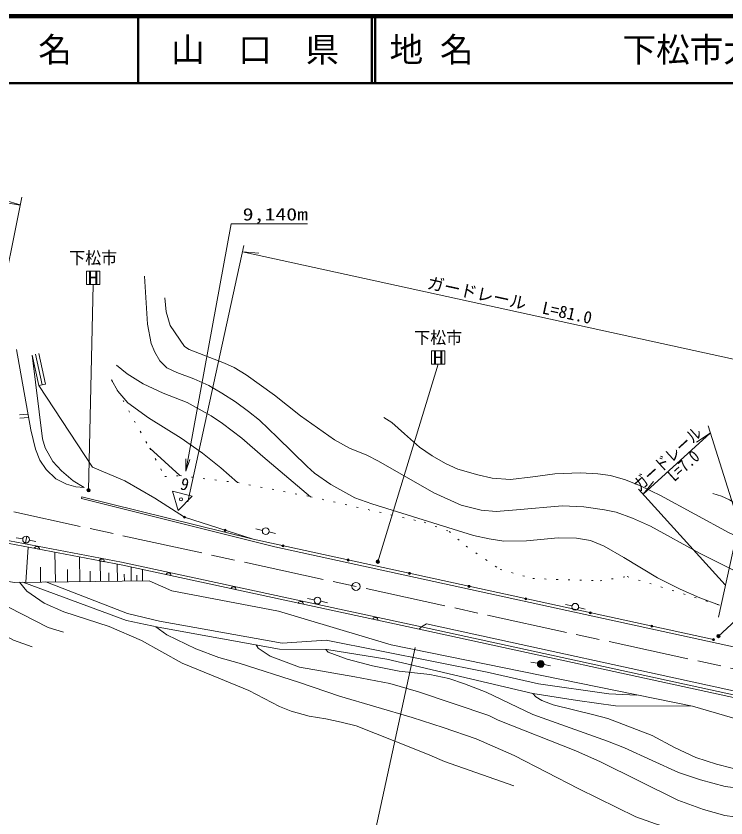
# Model space of a CAD drawing. Units: millimetres at full size, sheet at 1:1000; details may follow other scales. Extents: x 40000 to 680000, y 20000 to 380000.
# Drawn here: x 314818 to 420418, y 260752 to 380000 of the extents above; entities that cross this region are included whole.
import ezdxf
from ezdxf.enums import TextEntityAlignment as Align

# ---------------------------------------------------------------- set-up
doc = ezdxf.new("R2010")
doc.units = ezdxf.units.MM
doc.header["$LTSCALE"] = 1000
doc.linetypes.add('CHAIN', pattern=[18.5, 12, -1.5, 3.5, -1.5])
doc.linetypes.add('DOTTED', pattern=[1.75, 0.25, -1.5])
for name, color, linetype, lineweight in [('M-BGD', 7, 'Continuous', 13), ('M-BMK', 2, 'CHAIN', 13), ('M-BMK-SRVR', 3, 'Continuous', 13), ('M-STR-HTXT', 7, 'Continuous', 13), ('M-STR-STRC', 7, 'Continuous', 13), ('M-TTL', 2, 'Continuous', 140), ('M-TTL-LINE', 7, 'Continuous', 50)]:
    doc.layers.add(name, color=color, linetype=linetype, lineweight=lineweight)
doc.layers.add('M-TTL-TXT', color=7, linetype='Continuous')
doc.styles.add('ＭＳ ゴシック', font='')
doc.styles.get('ＭＳ ゴシック').set_extended_font_data('MS Gothic')

# ---------------------------------------------------------------- blocks, each defined once
blk = doc.blocks.new('open_arrow')
at = {"color": 0, "linetype": 'Continuous', "lineweight": -2}
blk.add_lwpolyline([(7.5, 1.25), (0, 0), (7.5, -1.25)], dxfattribs=at)

msp = doc.modelspace()

# ---------------------------------------------------------------- hatches: boundary and pattern name
at = {"layer": 'M-BGD'}
for points in [[(339737, 305464, -0.41421), (339887, 305614, -0.41421), (340037, 305464, -1)], [(339737, 305464, -0.41421), (339887, 305614, -0.41421), (340037, 305464, -1)], [(345789, 303522, -0.41421), (345939, 303672, -0.41421), (346089, 303522, -1)], [(345789, 303522, -0.41421), (345939, 303672, -0.41421), (346089, 303522, -1)], [(354378, 301224, -0.41421), (354528, 301374, -0.41421), (354678, 301224, -1)], [(354378, 301224, -0.41421), (354528, 301374, -0.41421), (354678, 301224, -1)], [(364073, 299111, -0.41421), (364223, 299261, -0.41421), (364373, 299111, -1)], [(364073, 299111, -0.41421), (364223, 299261, -0.41421), (364373, 299111, -1)], [(373186, 297125, -0.41421), (373336, 297275, -0.41421), (373486, 297125, -1)], [(373186, 297125, -0.41421), (373336, 297275, -0.41421), (373486, 297125, -1)], [(382051, 295193, -0.41421), (382201, 295343, -0.41421), (382351, 295193, -1)], [(382051, 295193, -0.41421), (382201, 295343, -0.41421), (382351, 295193, -1)], [(390491, 293354, -0.41421), (390641, 293504, -0.41421), (390791, 293354, -1)], [(390491, 293354, -0.41421), (390641, 293504, -0.41421), (390791, 293354, -1)], [(400094, 291261, -0.41421), (400244, 291411, -0.41421), (400394, 291261, -1)], [(400094, 291261, -0.41421), (400244, 291411, -0.41421), (400394, 291261, -1)], [(409245, 289267, -0.41421), (409395, 289417, -0.41421), (409545, 289267, -1)], [(409245, 289267, -0.41421), (409395, 289417, -0.41421), (409545, 289267, -1)], [(418430, 287266, -0.41421), (418580, 287416, -0.41421), (418730, 287266, -1)], [(418430, 287266, -0.41421), (418580, 287416, -0.41421), (418730, 287266, -1)], [(392375, 283746, -0.41421), (392963, 284139, -0.41421), (393356, 283551, -1)], [(392375, 283746, -0.41421), (392963, 284139, -0.41421), (393356, 283551, -1)]]:
    msp.add_hatch(color=256, dxfattribs=at).paths.add_polyline_path(points)
at = {"layer": 'M-STR-HTXT'}
for points in [[(325839, 309597, -1), (325400, 309358, -1)], [(325839, 309597, -1), (325400, 309358, -1)], [(368841, 298982, -1), (368402, 298743, -1)], [(368841, 298982, -1), (368402, 298743, -1)], [(419507, 287924, -1), (419068, 287685, -1)], [(419507, 287924, -1), (419068, 287685, -1)]]:
    msp.add_hatch(color=256, dxfattribs=at).paths.add_polyline_path(points)

# ---------------------------------------------------------------- linework, layer by layer
at = {"layer": 'M-BGD'}
for p, q in [((318230, 325040), (317217, 329589)), ((318230, 325040), (317217, 329589)), ((318718, 325149), (317705, 329697)), ((318718, 325149), (317705, 329697)), ((319206, 325258), (318193, 329806)), ((319206, 325258), (318193, 329806)), ((319206, 325258), (318230, 325040)), ((319206, 325258), (318230, 325040)), ((315332, 320707), (316600, 320809)), ((315332, 320707), (316600, 320809)), ((315401, 320210), (316688, 320315)), ((315401, 320210), (316688, 320315)), ((339202, 311663), (334697, 315734)), ((339202, 311663), (334697, 315734)), ((324619, 308523), (324546, 308232)), ((324619, 308523), (324546, 308232)), ((353337, 301074), (324546, 308232)), ((353337, 301074), (324546, 308232)), ((350070, 302195), (324619, 308523)), ((350070, 302195), (324619, 308523)), ((351470, 303520), (350496, 303748)), ((351470, 303520), (350496, 303748)), ((352443, 303291), (353417, 303062)), ((352443, 303291), (353417, 303062)), ((315814, 302237), (314832, 302428)), ((315814, 302237), (314832, 302428)), ((316400, 302632), (316209, 301651)), ((316400, 302632), (316209, 301651)), ((316795, 302046), (317777, 301855)), ((316795, 302046), (317777, 301855)), ((316260, 295806), (316645, 301025)), ((317535, 300855), (318314, 300707)), ((317535, 300855), (318314, 300707)), ((429410, 284496), (353337, 301074)), ((429410, 284496), (353337, 301074)), ((320667, 295861), (320612, 300268)), ((324327, 295907), (324281, 299567)), ((327194, 299011), (327973, 298863)), ((327194, 299011), (327973, 298863)), ((327368, 295945), (327330, 298986)), ((329893, 295977), (329862, 298502)), ((318463, 295833), (318436, 298037)), ((322497, 295884), (322474, 297714)), ((325847, 295926), (325828, 297446)), ((328630, 295961), (328615, 297224)), ((330927, 295990), (330914, 297023)), ((331960, 296003), (331934, 298070)), ((333642, 296024), (333621, 297706)), ((337098, 296956), (337873, 296789)), ((337098, 296956), (337873, 296789)), ((332801, 296013), (332791, 296854)), ((346771, 294869), (347546, 294702)), ((346771, 294869), (347546, 294702)), ((359167, 293177), (358189, 293383)), ((359167, 293177), (358189, 293383)), ((356780, 292710), (357555, 292543)), ((356780, 292710), (357555, 292543)), ((360146, 292971), (361125, 292765)), ((360146, 292971), (361125, 292765)), ((397515, 292276), (396542, 292505)), ((397515, 292276), (396542, 292505)), ((398489, 292048), (399462, 291819)), ((398489, 292048), (399462, 291819)), ((367877, 290317), (368651, 290150)), ((367877, 290317), (368651, 290150)), ((374776, 288828), (424445, 278005)), ((374776, 288828), (424445, 278005)), ((375121, 289163), (424530, 278395)), ((375121, 289163), (424530, 278395)), ((375891, 289609), (436205, 276465)), ((375891, 289609), (436205, 276465)), ((392375, 283746), (391395, 283942)), ((392375, 283746), (391395, 283942)), ((393356, 283551), (394337, 283356)), ((393356, 283551), (394337, 283356))]:
    msp.add_line(p, q, dxfattribs=at)
for points in [[(333943, 341334), (334363, 334180), (334931, 331301), (335469, 330000), (336199, 328720), (337273, 327707), (338717, 327011), (341270, 326066), (343486, 325049), (345428, 323915), (347462, 322640), (349416, 321173), (351039, 319895), (353724, 317352), (358138, 312991), (359227, 311999), (361620, 310331), (365214, 308338), (367725, 307485), (382886, 302770), (385211, 302239), (387370, 301896), (390743, 301971), (395482, 302406), (398209, 302380), (400268, 302008), (402319, 301189), (405235, 299492), (410245, 296479), (413618, 294781), (416532, 293472), (419449, 292403)], [(333943, 341334), (334363, 334180), (334931, 331301), (335469, 330000), (336199, 328720), (337273, 327707), (338717, 327011), (341270, 326066), (343486, 325049), (345428, 323915), (347462, 322640), (349416, 321173), (351039, 319895), (353724, 317352), (358138, 312991), (359227, 311999), (361620, 310331), (365214, 308338), (367725, 307485), (382886, 302770), (385211, 302239), (387370, 301896), (390743, 301971), (395482, 302406), (398209, 302380), (400268, 302008), (402319, 301189), (405235, 299492), (410245, 296479), (413618, 294781), (416532, 293472), (419449, 292403)], [(421560, 297608), (416573, 300101), (409188, 304156), (406517, 305338), (404106, 306200), (402369, 306588), (399285, 307017), (396056, 307149), (389282, 306584), (386215, 306325), (384029, 306537), (381018, 307252), (376979, 309113), (368732, 313788), (367002, 314715), (364424, 315761), (362172, 316978), (357152, 320561), (353271, 323606), (349061, 326634), (347249, 327715), (345850, 328378), (340568, 330398), (339854, 330867), (337759, 333958), (337163, 336007), (336959, 338118)], [(421560, 297608), (416573, 300101), (409188, 304156), (406517, 305338), (404106, 306200), (402369, 306588), (399285, 307017), (396056, 307149), (389282, 306584), (386215, 306325), (384029, 306537), (381018, 307252), (376979, 309113), (368732, 313788), (367002, 314715), (364424, 315761), (362172, 316978), (357152, 320561), (353271, 323606), (349061, 326634), (347249, 327715), (345850, 328378), (340568, 330398), (339854, 330867), (337759, 333958), (337163, 336007), (336959, 338118)], [(314904, 330427), (317015, 318456), (317693, 315599), (318368, 313981), (319308, 312549), (320748, 311174), (322320, 310389), (323712, 309990), (324964, 309897)], [(314904, 330427), (317015, 318456), (317693, 315599), (318368, 313981), (319308, 312549), (320748, 311174), (322320, 310389), (323712, 309990), (324964, 309897)], [(324964, 309897), (323323, 310875), (321570, 312349), (320269, 313736), (319153, 315784), (318753, 317131), (317217, 329589)], [(324964, 309897), (323323, 310875), (321570, 312349), (320269, 313736), (319153, 315784), (318753, 317131), (317217, 329589)], [(358641, 308519), (351505, 314498), (348411, 317233), (345543, 319420), (343832, 320526), (340269, 322536), (336690, 323925), (333724, 325319), (331341, 326788), (329742, 328087)], [(358641, 308519), (351505, 314498), (348411, 317233), (345543, 319420), (343832, 320526), (340269, 322536), (336690, 323925), (333724, 325319), (331341, 326788), (329742, 328087)], [(329026, 325892), (329964, 324199), (331465, 322482), (334536, 320271), (339375, 317244), (342576, 315017), (345287, 312814), (347741, 310612)], [(329026, 325892), (329964, 324199), (331465, 322482), (334536, 320271), (339375, 317244), (342576, 315017), (345287, 312814), (347741, 310612)], [(318230, 325040), (326168, 312918), (330988, 310891), (335456, 308317), (339887, 305464)], [(318230, 325040), (326168, 312918), (330988, 310891), (335456, 308317), (339887, 305464)], [(422791, 302293), (420876, 303150), (410667, 308714), (407810, 310093), (405485, 311037), (403238, 311654), (401353, 311926), (398798, 312065), (394938, 311924), (391678, 311480), (388348, 311081), (385629, 311286), (383522, 311753), (380543, 312626), (378677, 313457), (376736, 314587), (374828, 315892), (372608, 317885), (370736, 319564), (369547, 320298)], [(422791, 302293), (420876, 303150), (410667, 308714), (407810, 310093), (405485, 311037), (403238, 311654), (401353, 311926), (398798, 312065), (394938, 311924), (391678, 311480), (388348, 311081), (385629, 311286), (383522, 311753), (380543, 312626), (378677, 313457), (376736, 314587), (374828, 315892), (372608, 317885), (370736, 319564), (369547, 320298)], [(418463, 309023), (419765, 308611), (420932, 308058), (422316, 307228), (425675, 304314), (427580, 302884), (428857, 302171), (429580, 301980), (430857, 301980), (432158, 302374), (434833, 304230), (436928, 305437)], [(418463, 309023), (419765, 308611), (420932, 308058), (422316, 307228), (425675, 304314), (427580, 302884), (428857, 302171), (429580, 301980), (430857, 301980), (432158, 302374), (434833, 304230), (436928, 305437)], [(418580, 287266), (350070, 302195), (339887, 305464)], [(418580, 287266), (350070, 302195), (339887, 305464)], [(374776, 288828), (330450, 298390), (305399, 303172)], [(374776, 288828), (330450, 298390), (305399, 303172)], [(375122, 289163), (330530, 298782), (305474, 303565)], [(375122, 289163), (330530, 298782), (305474, 303565)], [(203638, 283041), (222436, 290070), (241452, 288716), (258269, 294720), (275434, 297256), (295215, 298721), (314620, 295785), (334642, 296036), (338005, 294545), (353864, 291519), (370593, 286495), (415433, 277351), (432109, 272535)], [(203638, 283041), (222436, 290070), (241452, 288716), (258269, 294720), (275434, 297256), (295215, 298721), (314620, 295785), (334642, 296036), (338005, 294545), (353864, 291519), (370593, 286495), (415433, 277351), (432109, 272535)], [(302306, 297648), (307149, 292725), (309614, 290345), (311738, 288689), (314444, 287208), (317239, 286211)], [(302306, 297648), (307149, 292725), (309614, 290345), (311738, 288689), (314444, 287208), (317239, 286211)], [(321855, 288356), (319575, 289057), (313719, 292122), (310257, 294670), (307726, 296828)], [(321855, 288356), (319575, 289057), (313719, 292122), (310257, 294670), (307726, 296828)], [(315343, 295794), (316441, 294495), (319004, 292716), (321923, 291406), (328673, 289228), (333488, 287136), (339524, 283771), (344972, 281564), (349461, 279726), (354010, 277323), (355723, 276625), (358431, 275904), (360901, 275506), (363178, 274994), (365424, 274457), (374289, 270929), (376380, 270113), (378547, 269160), (388870, 265512)], [(315343, 295794), (316441, 294495), (319004, 292716), (321923, 291406), (328673, 289228), (333488, 287136), (339524, 283771), (344972, 281564), (349461, 279726), (354010, 277323), (355723, 276625), (358431, 275904), (360901, 275506), (363178, 274994), (365424, 274457), (374289, 270929), (376380, 270113), (378547, 269160), (388870, 265512)], [(315830, 295800), (331260, 290127), (335962, 289111), (353983, 285853), (361050, 285817), (369992, 284361), (391694, 279251), (398313, 278208), (403998, 277422), (415433, 277351)], [(315830, 295800), (331260, 290127), (335962, 289111), (353983, 285853), (361050, 285817), (369992, 284361), (391694, 279251), (398313, 278208), (403998, 277422), (415433, 277351)], [(319230, 295843), (331391, 291176), (336154, 290024), (354407, 286724), (360957, 287199), (384886, 282435), (392519, 280682), (403014, 279214), (407172, 279035)], [(319230, 295843), (331391, 291176), (336154, 290024), (354407, 286724), (360957, 287199), (384886, 282435), (392519, 280682), (403014, 279214), (407172, 279035)], [(424406, 257166), (420562, 257515), (415554, 258210), (409944, 259890), (407015, 260934), (398521, 265106), (388931, 270037), (383242, 272541), (378371, 274225), (373762, 275704), (362952, 278874), (356967, 280881), (347992, 283763), (345005, 284620), (341573, 285917), (337260, 287969), (335610, 289187)], [(424406, 257166), (420562, 257515), (415554, 258210), (409944, 259890), (407015, 260934), (398521, 265106), (388931, 270037), (383242, 272541), (378371, 274225), (373762, 275704), (362952, 278874), (356967, 280881), (347992, 283763), (345005, 284620), (341573, 285917), (337260, 287969), (335610, 289187)], [(375891, 289609), (375121, 289163), (374776, 288828)], [(375891, 289609), (375121, 289163), (374776, 288828)], [(350524, 286478), (350844, 285988), (352604, 284798), (356959, 283161), (365190, 281730), (370427, 280728), (374677, 279498), (385169, 275981), (386524, 275305), (398110, 270714), (401748, 269114), (413237, 263422), (417065, 262033), (420234, 261136), (423140, 260733), (429371, 259141)], [(350524, 286478), (350844, 285988), (352604, 284798), (356959, 283161), (365190, 281730), (370427, 280728), (374677, 279498), (385169, 275981), (386524, 275305), (398110, 270714), (401748, 269114), (413237, 263422), (417065, 262033), (420234, 261136), (423140, 260733), (429371, 259141)], [(436237, 260899), (430981, 263849), (428284, 264772), (424410, 265256), (422291, 265206), (420320, 265454), (416627, 266433), (413341, 267529), (409418, 269282), (405320, 271200), (402788, 272184), (391701, 276121), (384736, 279450), (381549, 280721), (379192, 281475), (376379, 282091), (371806, 282597), (367839, 283356), (364070, 284380), (361225, 285416), (360878, 285818)], [(436237, 260899), (430981, 263849), (428284, 264772), (424410, 265256), (422291, 265206), (420320, 265454), (416627, 266433), (413341, 267529), (409418, 269282), (405320, 271200), (402788, 272184), (391701, 276121), (384736, 279450), (381549, 280721), (379192, 281475), (376379, 282091), (371806, 282597), (367839, 283356), (364070, 284380), (361225, 285416), (360878, 285818)], [(451206, 259890), (439682, 265945), (435188, 268201), (432955, 268986), (430063, 269519), (427701, 269569), (425621, 268847), (424360, 268289), (422974, 268062), (421348, 268156), (419030, 268767), (415913, 269762), (412785, 271222), (409464, 273004), (402831, 275542), (400759, 276076), (394722, 277597), (393048, 278228), (392131, 278782), (391694, 279251)], [(451206, 259890), (439682, 265945), (435188, 268201), (432955, 268986), (430063, 269519), (427701, 269569), (425621, 268847), (424360, 268289), (422974, 268062), (421348, 268156), (419030, 268767), (415913, 269762), (412785, 271222), (409464, 273004), (402831, 275542), (400759, 276076), (394722, 277597), (393048, 278228), (392131, 278782), (391694, 279251)]]:
    msp.add_lwpolyline(points, dxfattribs=at)
at = {"layer": 'M-BGD', "linetype": 'DOTTED'}
msp.add_lwpolyline([(329026, 325892), (334697, 315734), (336959, 311522), (339202, 311663), (347741, 310612), (358641, 308519), (375537, 304715), (379235, 303360), (381777, 301159), (386835, 297701), (391687, 296353), (401682, 296017), (405731, 296653), (419449, 292403)], dxfattribs=at)
msp.add_lwpolyline([(329026, 325892), (334697, 315734), (336959, 311522), (339202, 311663), (347741, 310612), (358641, 308519), (375537, 304715), (379235, 303360), (381777, 301159), (386835, 297701), (391687, 296353), (401682, 296017), (405731, 296653), (419449, 292403)], dxfattribs=at)
at = {"layer": 'M-BGD'}
for centre, radius in [((339887, 305464), 150), ((339887, 305464), 150), ((345939, 303522), 150), ((345939, 303522), 150), ((351956, 303405), 500), ((351956, 303405), 500), ((316305, 302142), 500), ((316305, 302142), 500), ((354528, 301224), 150), ((354528, 301224), 150), ((364223, 299111), 150), ((364223, 299111), 150), ((373336, 297125), 150), ((373336, 297125), 150), ((382201, 295193), 150), ((382201, 295193), 150), ((359657, 293074), 500), ((359657, 293074), 500), ((390641, 293354), 150), ((390641, 293354), 150), ((398002, 292162), 500), ((398002, 292162), 500), ((400244, 291261), 150), ((400244, 291261), 150), ((409395, 289267), 150), ((409395, 289267), 150), ((418580, 287266), 150), ((418580, 287266), 150), ((392866, 283649), 500), ((392866, 283649), 500)]:
    msp.add_circle(centre, radius, dxfattribs=at)
for centre, start, end in [((317910, 300704), 0.36325, 158.02144), ((317910, 300704), 0.36325, 158.02144), ((327569, 298860), 0.36325, 158.02144), ((327569, 298860), 0.36325, 158.02144), ((337469, 296796), 358.99835, 156.65654), ((337469, 296796), 358.99835, 156.65654), ((347142, 294709), 358.99835, 156.65654), ((347142, 294709), 358.99835, 156.65654), ((357151, 292550), 358.99835, 156.65654), ((357151, 292550), 358.99835, 156.65654), ((368248, 290157), 358.99835, 156.65654), ((368248, 290157), 358.99835, 156.65654)]:
    msp.add_arc(centre, 404, start, end, dxfattribs=at)
at = {"layer": 'M-BMK'}
msp.add_line((559358, 252903), (314480, 306267), dxfattribs=at)
msp.add_line((559358, 252903), (314480, 306267), dxfattribs=at)
at = {"layer": 'M-BMK-SRVR'}
for p, q in [((341024, 308611), (338113, 309335)), ((338941, 306452), (338113, 309335)), ((341024, 308611), (338113, 309335)), ((338941, 306452), (338113, 309335)), ((341024, 308611), (338941, 306452)), ((341024, 308611), (338941, 306452))]:
    msp.add_line(p, q, dxfattribs=at)
for centre, radius in [((339359, 308133), 225), ((339359, 308133), 225), ((365382, 295174), 600), ((365382, 295174), 600)]:
    msp.add_circle(centre, radius, dxfattribs=at)
at = {"layer": 'M-STR-HTXT'}
for p, q in [((309146, 320761), (315685, 353084)), ((309146, 320761), (315685, 353084)), ((315446, 351901), (313106, 352644)), ((315446, 351901), (313106, 352644)), ((340393, 307784), (348697, 345890)), ((340393, 307784), (348697, 345890)), ((427395, 327716), (348484, 344913)), ((348484, 344913), (350932, 344729)), ((427395, 327716), (348484, 344913)), ((348484, 344913), (350932, 344729)), ((325619, 309478), (326293, 340072)), ((325619, 309478), (326293, 340072)), ((368622, 298863), (377614, 328210)), ((368622, 298863), (377614, 328210)), ((419304, 290588), (427608, 328693)), ((419304, 290588), (427608, 328693)), ((422960, 302557), (417752, 319038)), ((422960, 302557), (417752, 319038)), ((418083, 317989), (408077, 308917)), ((418083, 317989), (408077, 308917)), ((418083, 317989), (416053, 316609)), ((418083, 317989), (416053, 316609)), ((419288, 287805), (446700, 312813)), ((419288, 287805), (446700, 312813)), ((408077, 308917), (409649, 310803)), ((408077, 308917), (409649, 310803)), ((420306, 295429), (407405, 309658)), ((420306, 295429), (407405, 309658)), ((374180, 286093), (365876, 247987)), ((374180, 286093), (365876, 247987))]:
    msp.add_line(p, q, dxfattribs=at)
msp.add_lwpolyline([(340069, 312316), (346794, 349089), (358189, 349089)], dxfattribs=at)
msp.add_lwpolyline([(340069, 312316), (346794, 349089), (358189, 349089)], dxfattribs=at)
for centre in [(325619, 309478), (325619, 309478), (368622, 298863), (368622, 298863), (419288, 287805), (419288, 287805)]:
    msp.add_circle(centre, 250, dxfattribs=at)
msp.add_arc((273281, 110572), 244984, 80.08941, 117.97654, dxfattribs=at)
msp.add_arc((273281, 110572), 244984, 80.08941, 117.97654, dxfattribs=at)
at = {"layer": 'M-STR-STRC'}
for points in [[(325293, 340072), (327293, 340072), (327293, 342072), (325293, 342072)], [(325293, 340072), (327293, 340072), (327293, 342072), (325293, 342072)], [(376614, 328210), (378614, 328210), (378614, 330210), (376614, 330210)], [(376614, 328210), (378614, 328210), (378614, 330210), (376614, 330210)]]:
    msp.add_lwpolyline(points, close=True, dxfattribs=at)
at = {"layer": 'M-TTL'}
msp.add_line((680000, 380000), (40000, 380000), dxfattribs=at)
at = {"layer": 'M-TTL-LINE'}
for p, q in [((333000, 380000), (333000, 370000)), ((367750, 380000), (367750, 370000)), ((368250, 380000), (368250, 370000)), ((40000, 370000), (680000, 370000))]:
    msp.add_line(p, q, dxfattribs=at)

# ---------------------------------------------------------------- block references
at = {"layer": 'M-STR-HTXT', "xscale": 240, "yscale": 240, "rotation": 79.6}
msp.add_blockref('open_arrow', (340069, 312316), dxfattribs=at)
msp.add_blockref('open_arrow', (340069, 312316), dxfattribs=at)

# ---------------------------------------------------------------- texts
at = {"layer": 'M-BMK-SRVR', "style": 'ＭＳ ゴシック', "width": 0.95}
msp.add_text('9', height=1833, rotation=346.039, dxfattribs=at).set_placement((339568, 308973), align=Align.BOTTOM_CENTER)
msp.add_text('9', height=1833, rotation=346.039, dxfattribs=at).set_placement((339568, 308973), align=Align.BOTTOM_CENTER)
at = {"layer": 'M-STR-HTXT', "style": 'ＭＳ ゴシック', "width": 1.3}
msp.add_text('9,140m', height=1833, dxfattribs=at).set_placement((348529, 349051), align=Align.BOTTOM_LEFT)
msp.add_text('9,140m', height=1833, dxfattribs=at).set_placement((348529, 349051), align=Align.BOTTOM_LEFT)
at = {"layer": 'M-STR-HTXT', "style": 'ＭＳ ゴシック'}
msp.add_text('ガードレール\u3000L=81.0', height=1833, rotation=347.706, dxfattribs=at).set_placement((387940, 336315), align=Align.BOTTOM_CENTER)
msp.add_text('ガードレール\u3000L=81.0', height=1833, rotation=347.706, dxfattribs=at).set_placement((387940, 336315), align=Align.BOTTOM_CENTER)
at = {"layer": 'M-STR-HTXT', "style": 'ＭＳ ゴシック', "width": 0.85}
msp.add_text('ガードレール ', height=1833, rotation=42.197, dxfattribs=at).set_placement((413080, 313453), align=Align.BOTTOM_CENTER)
msp.add_text('ガードレール ', height=1833, rotation=42.197, dxfattribs=at).set_placement((413080, 313453), align=Align.BOTTOM_CENTER)
msp.add_text(' L=7.0', height=1833, rotation=42.197, dxfattribs=at).set_placement((413080, 313453), align=Align.TOP_CENTER)
msp.add_text(' L=7.0', height=1833, rotation=42.197, dxfattribs=at).set_placement((413080, 313453), align=Align.TOP_CENTER)
at = {"layer": 'M-STR-STRC', "style": 'ＭＳ ゴシック', "width": 0.95}
for p in [(326293, 342572), (326293, 342572), (377614, 330710), (377614, 330710)]:
    msp.add_text('下松市', height=1833, dxfattribs=at).set_placement(p, align=Align.BOTTOM_CENTER)
at = {"layer": 'M-STR-STRC', "style": 'ＭＳ ゴシック', "width": 1.3}
for p in [(326293, 341072), (326293, 341072), (377614, 329210), (377614, 329210)]:
    msp.add_text('H', height=1833, dxfattribs=at).set_placement(p, align=Align.MIDDLE_CENTER)
at = {"layer": 'M-TTL-TXT', "style": 'ＭＳ ゴシック'}
for s, p in [('県\u3000名', (315625, 375000)), ('山\u3000口\u3000県', (350375, 375000))]:
    msp.add_text(s, height=3666, dxfattribs=at).set_placement(p, align=Align.MIDDLE_CENTER)
for s, p in [('地 名', (370380, 375000)), ('下松市大字笠戸島', (405024, 375000))]:
    msp.add_text(s, height=3666, dxfattribs=at).set_placement(p, align=Align.MIDDLE_LEFT)

doc.saveas('drawing.dxf')
